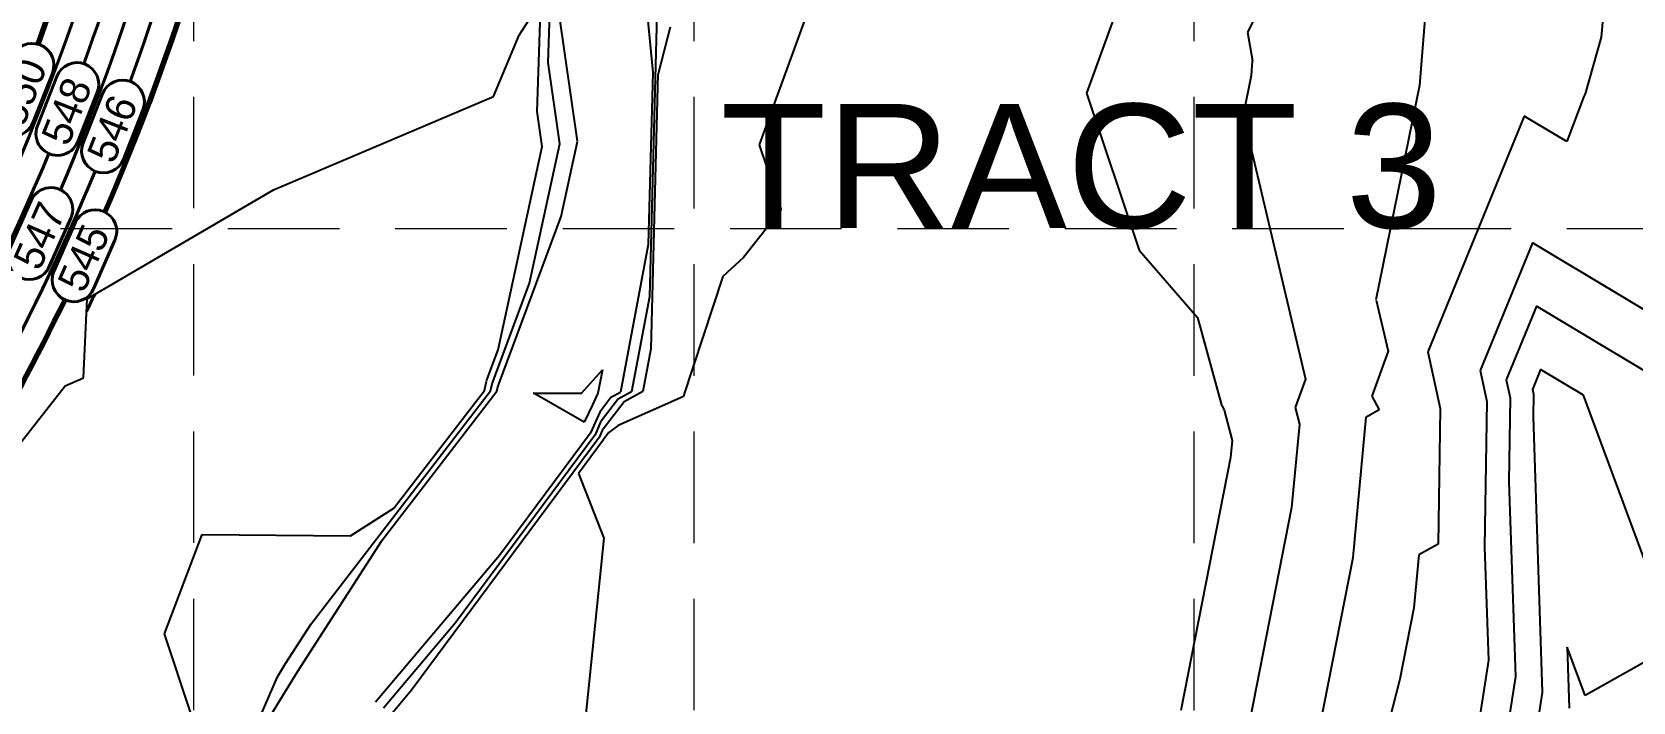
# Model space of a CAD drawing. Header units: feet. Extents: x 10084 to 13321, y 3329 to 8503.
# Drawn here: x 11676.6 to 11934.9, y 4629.1 to 4737.2 of the extents above; entities that cross this region are included whole.
import ezdxf
from ezdxf.enums import TextEntityAlignment as Align

# ---------------------------------------------------------------- set-up
doc = ezdxf.new("R2010")
doc.units = ezdxf.units.FT
doc.header["$LTSCALE"] = 40
doc.header["$MEASUREMENT"] = 0
doc.linetypes.add('DASHED', pattern=[0.75, 0.5, -0.25])
doc.linetypes.add('HIDDEN', pattern=[0.375, 0.25, -0.125])
for name, color, linetype in [('CONT-L', 55, 'Continuous'), ('GRID', 254, 'DASHED'), ('Level 1', 7, 'Continuous'), ('NAME', 6, 'Continuous')]:
    doc.layers.add(name, color=color, linetype=linetype)
doc.styles.get("Standard").update_dxf_attribs({"font": 'ARIAL.TTF'})
doc.styles.add('Style-CHAR_FAST_FONT', font='CHAR_FAST_FONT.shx')

msp = doc.modelspace()

# ---------------------------------------------------------------- linework, layer by layer
at = {"layer": 'CONT-L', "color": 5, "extrusion": (0.939761, -0.341831, 0)}
for points, elevation in [([(8515.97, 544), (8466.32, 544)], 9470.38), ([(8506.03, 546), (8492.18, 546)], 9517.15)]:
    msp.add_lwpolyline(points, dxfattribs=dict(at, elevation=elevation))
at = {"layer": 'CONT-L', "color": 5, "extrusion": (0.893914, -0.448238, 0), "elevation": 8489.77}
msp.add_lwpolyline([(9585.99, 547), (9556.48, 547)], dxfattribs=at)
at = {"layer": 'CONT-L', "color": 5, "extrusion": (0.99941, -0.034345, 0)}
for points, elevation in [([(5125.45, 543), (5159.12, 543)], 11588.91), ([(5133.39, 542), (5158.9, 542)], 11590.41)]:
    msp.add_lwpolyline(points, dxfattribs=dict(at, elevation=elevation))
at = {"layer": 'CONT-L', "color": 5}
for points, elevation in [([(11931.03, 4750.3), (11929.75, 4736.39)], 549), ([(11755.23, 4736.71), (11757.13, 4739.73)], 544), ([(11872.71, 4737.23), (11873.5, 4732.56)], 547), ([(11751.07, 4726.85), (11755.23, 4736.71)], 544), ([(11929.75, 4736.39), (11927.21, 4727.24)], 549), ([(11873.31, 4730.21), (11872.02, 4723.83)], 547), ([(11715.6, 4711.75), (11751.07, 4726.85)], 544), ([(11846.74, 4727.36), (11855.23, 4702.05)], 546), ([(11900.49, 4728.6), (11893.45, 4693.99)], 548), ([(11872.02, 4723.83), (11882.06, 4681.23)], 547), ([(11756.91, 4696.71), (11761.76, 4719.18)], 542), ([(11761.99, 4707.46), (11764.61, 4719.59)], 541), ([(11793.95, 4719.05), (11797.47, 4708.54)], 544), ([(11685.51, 4694.18), (11715.6, 4711.75)], 544), ([(11791.4, 4700.85), (11788.09, 4697.8)], 544), ([(11855.23, 4702.05), (11864.65, 4691.17)], 546), ([(11919.34, 4692.99), (11914.47, 4681.09)], 552), ([(11749.96, 4680.92), (11751.83, 4685.96)], 543), ([(11768.64, 4682.71), (11767.93, 4678.93)], 539), ([(11910.26, 4682.61), (11911.32, 4677.62)], 551), ([(11673.19, 4668.97), (11681.96, 4680.15)], 544), ([(11914.47, 4681.09), (11915.09, 4678.21)], 552), ([(11733.12, 4655.24), (11751.61, 4679.26)], 541), ([(11751.61, 4679.26), (11751.76, 4679.97)], 541), ([(11757.5, 4678.94), (11765.3, 4678.96)], 539), ([(11765.69, 4674.29), (11758.15, 4678.61)], 539), ([(11770.03, 4678.24), (11768.23, 4675.89)], 541), ([(11772.17, 4677.57), (11768.61, 4672.93)], 543), ([(11781.65, 4678.37), (11771.2, 4673.74)], 544), ([(11911.32, 4677.62), (11910.98, 4654.11)], 551), ([(11915.09, 4678.21), (11914.89, 4664.63)], 552), ([(11939.04, 4645.99), (11926.91, 4678.63)], 553), ([(11767.07, 4677.07), (11765.69, 4674.29)], 539), ([(11880.39, 4676.63), (11881.1, 4673.93)], 547), ([(11893.96, 4676.26), (11891.83, 4675.05)], 548), ([(11768.42, 4674.41), (11767.46, 4672.22)], 542), ([(11771.2, 4673.74), (11769.68, 4672.59)], 544), ([(11768.11, 4671.79), (11737.86, 4631.03)], 543), ([(11767.46, 4672.22), (11744.96, 4641.91)], 542), ([(11768.76, 4671.36), (11764.78, 4665.99)], 544), ([(11764.78, 4665.99), (11768.88, 4655.53)], 544), ([(11697.98, 4640.1), (11704.09, 4656.14)], 543), ([(11972.72, 4655.77), (11927.18, 4630.18)], 554), ([(11706.52, 4614.49), (11697.98, 4640.1)], 543), ([(11716.22, 4633.18), (11717.54, 4635.32)], 542), ([(11911.59, 4635.84), (11905.09, 4593.95)], 551), ([(11897.31, 4632.79), (11887.05, 4592.69)], 549), ([(11915.93, 4633.25), (11911.49, 4604.63)], 552), ([(11920.27, 4630.67), (11917.89, 4615.31)], 553)]:
    msp.add_lwpolyline(points, dxfattribs=dict(at, elevation=elevation))
at = {"layer": 'CONT-L', "color": 5, "extrusion": (0.99566, 0.093062, 0), "elevation": 12165.9}
msp.add_lwpolyline([(3630.48, 541), (3614.19, 541)], dxfattribs=at)
at = {"layer": 'CONT-L', "color": 5, "extrusion": (0.989904, 0.141741, 0)}
for points, elevation in [([(3004.42, 541), (3025.22, 541)], 12314.79), ([(3004.41, 542), (3017.66, 542)], 12311.91), ([(3004.41, 543), (3010.11, 543)], 12309.04)]:
    msp.add_lwpolyline(points, dxfattribs=dict(at, elevation=elevation))
at = {"layer": 'CONT-L', "color": 5, "extrusion": (0.999666, -0.025849, 0)}
for points, elevation in [([(5042.94, 542), (4997.34, 542)], 11650.97), ([(5033.53, 541), (5005.75, 541)], 11650.54), ([(5033.33, 543), (4988.94, 543)], 11651.4)]:
    msp.add_lwpolyline(points, dxfattribs=dict(at, elevation=elevation))
at = {"layer": 'CONT-L', "color": 5, "extrusion": (0.996762, -0.080402, 0)}
for points, elevation in [([(5682.92, 548), (5670.12, 548)], 11481.77), ([(5671.9, 547), (5669.54, 547)], 11454.55)]:
    msp.add_lwpolyline(points, dxfattribs=dict(at, elevation=elevation))
at = {"layer": 'CONT-L', "color": 5, "extrusion": (0.967436, -0.253117, 0), "elevation": 10196.73}
msp.add_lwpolyline([(7565.34, 543), (7557.54, 543)], dxfattribs=at)
at = {"layer": 'CONT-L', "color": 5, "extrusion": (0.935562, -0.353162, 0), "elevation": 9489.1}
msp.add_lwpolyline([(8634.38, 549), (8626.62, 549)], dxfattribs=at)
at = {"layer": 'CONT-L', "color": 5, "extrusion": (0.877846, -0.478943, 0), "elevation": 8206.18}
msp.add_lwpolyline([(9862.25, 549), (9861.75, 549)], dxfattribs=at)
at = {"layer": 'CONT-L', "color": 5, "extrusion": (0.925551, -0.378623, 0)}
for points, elevation in [([(8884.18, 549), (8843.11, 549)], 9241.65), ([(8865.75, 551), (8843.49, 551)], 9250.6), ([(8847.33, 553), (8843.87, 553)], 9259.56)]:
    msp.add_lwpolyline(points, dxfattribs=dict(at, elevation=elevation))
at = {"layer": 'CONT-L', "color": 5, "extrusion": (-0.513921, -0.857837, 0)}
for points, elevation in [([(7803.58, 549), (7795.58, 549)], -10176.72), ([(7856.47, 551), (7807.21, 551)], -10159.86), ([(7842.96, 552), (7813.03, 552)], -10151.43), ([(7826.9, 553), (7818.84, 553)], -10143)]:
    msp.add_lwpolyline(points, dxfattribs=dict(at, elevation=elevation))
at = {"layer": 'CONT-L', "color": 5, "extrusion": (0.977474, -0.211057, 0), "elevation": 10498.1}
msp.add_lwpolyline([(7060.71, 543), (7094.27, 543)], dxfattribs=at)
at = {"layer": 'CONT-L', "color": 5, "extrusion": (0.784742, -0.619822, 0), "elevation": 6339.51}
msp.add_lwpolyline([(11007.33, 544), (10997.53, 544)], dxfattribs=at)
at = {"layer": 'CONT-L', "color": 5, "extrusion": (0.937287, -0.348559, 0)}
for points, elevation in [([(8482.66, 541), (8511.99, 541)], 9383.53), ([(8482.79, 542), (8500.14, 542)], 9382.51)]:
    msp.add_lwpolyline(points, dxfattribs=dict(at, elevation=elevation))
at = {"layer": 'CONT-L', "color": 5, "extrusion": (0.982753, -0.184925, 0)}
for points, elevation in [([(6799.49, 541), (6775.24, 541)], 10703.25), ([(6791.27, 542), (6775.64, 542)], 10705.01), ([(6783.04, 543), (6776.05, 543)], 10706.78)]:
    msp.add_lwpolyline(points, dxfattribs=dict(at, elevation=elevation))
at = {"layer": 'CONT-L', "color": 5, "extrusion": (0.949308, -0.314348, 0), "elevation": 9713.78}
msp.add_lwpolyline([(8165.22, 544), (8144.75, 544)], dxfattribs=at)
at = {"layer": 'CONT-L', "color": 5, "extrusion": (0.998959, -0.045622, 0), "elevation": 11459.18}
msp.add_lwpolyline([(5209.62, 544), (5222.41, 544)], dxfattribs=at)
at = {"layer": 'CONT-L', "color": 5, "extrusion": (0.973322, 0.229442, 0), "elevation": 12653.17}
msp.add_lwpolyline([(1839.9, 548), (1831.4, 548)], dxfattribs=at)
at = {"layer": 'CONT-L', "color": 5, "extrusion": (0.963898, 0.266272, 0), "elevation": 12685.43}
msp.add_lwpolyline([(1362.58, 546), (1347.71, 546)], dxfattribs=at)
at = {"layer": 'CONT-L', "color": 5, "extrusion": (0.940022, -0.341114, 0)}
for points, elevation in [([(8462.37, 548), (8454.65, 548)], 9583.58), ([(8453.6, 547), (8448.7, 547)], 9572.56)]:
    msp.add_lwpolyline(points, dxfattribs=dict(at, elevation=elevation))
at = {"layer": 'CONT-L', "color": 5, "extrusion": (0.978041, 0.208414, 0)}
for points, elevation in [([(2102.25, 549), (2092.85, 549)], 12617.02), ([(2092.79, 553), (2092, 553)], 12632.25)]:
    msp.add_lwpolyline(points, dxfattribs=dict(at, elevation=elevation))
at = {"layer": 'CONT-L', "color": 5, "extrusion": (0.745872, -0.66609, 0), "elevation": 5658.8}
msp.add_lwpolyline([(11326.65, 539), (11331.67, 539)], dxfattribs=at)
at = {"layer": 'CONT-L', "color": 5, "extrusion": (0.39086, -0.92045, 0), "elevation": 258.17}
msp.add_lwpolyline([(12581.95, 544), (12585.16, 544)], dxfattribs=at)
at = {"layer": 'CONT-L', "color": 5, "extrusion": (0.978062, -0.208315, 0)}
for points, elevation in [([(7024.37, 543), (7025.91, 543)], 10517.08), ([(7024.5, 542), (7025.64, 542)], 10518.06)]:
    msp.add_lwpolyline(points, dxfattribs=dict(at, elevation=elevation))
at = {"layer": 'CONT-L', "color": 5, "extrusion": (0.792262, -0.610181, 0)}
for points, elevation in [([(10829.78, 542), (10877.26, 542)], 6454.33), ([(10852.75, 543), (10876.72, 543)], 6453.51)]:
    msp.add_lwpolyline(points, dxfattribs=dict(at, elevation=elevation))
at = {"layer": 'CONT-L', "color": 5, "extrusion": (-0.450017, -0.89302, 0), "elevation": -9469.46}
msp.add_lwpolyline([(8394.81, 539), (8394.09, 539)], dxfattribs=at)
at = {"layer": 'CONT-L', "color": 5, "extrusion": (0.91519, -0.403022, 0)}
for points, elevation in [([(9024.75, 539), (9022.8, 539)], 8884.14), ([(9022.19, 541), (9018.65, 541)], 8885.68), ([(9019.63, 543), (9018.39, 543)], 8887.22), ([(9018.35, 544), (9018.26, 544)], 8887.99)]:
    msp.add_lwpolyline(points, dxfattribs=dict(at, elevation=elevation))
at = {"layer": 'CONT-L', "color": 5, "extrusion": (0.793844, -0.608121, 0)}
for points, elevation in [([(10870.63, 539), (10870.56, 539)], 6496.54), ([(10871.78, 542), (10867.38, 542)], 6499.69), ([(10866.7, 544), (10865.25, 544)], 6501.79)]:
    msp.add_lwpolyline(points, dxfattribs=dict(at, elevation=elevation))
at = {"layer": 'CONT-L', "color": 5, "extrusion": (0.481, -0.876721, 0)}
for points, elevation in [([(12567.76, 539), (12567.71, 539)], 1558.26), ([(12571, 541), (12569.26, 541)], 1559.87), ([(12572.62, 542), (12570.04, 542)], 1560.68), ([(12574.25, 543), (12570.81, 543)], 1561.49)]:
    msp.add_lwpolyline(points, dxfattribs=dict(at, elevation=elevation))
at = {"layer": 'CONT-L', "color": 5, "extrusion": (0.879491, 0.475915, 0), "elevation": 12686.14}
msp.add_lwpolyline([(-1545.29, 548), (-1547.79, 548)], dxfattribs=at)
at = {"layer": 'CONT-L', "color": 5, "extrusion": (0.999897, -0.014371, 0)}
for points, elevation in [([(4849.59, 553), (4845.94, 553)], 11850.39), ([(4847.03, 549), (4825.19, 549)], 11835.35)]:
    msp.add_lwpolyline(points, dxfattribs=dict(at, elevation=elevation))
at = {"layer": 'CONT-L', "color": 5, "extrusion": (0.876308, 0.481751, 0), "elevation": 12653.63}
msp.add_lwpolyline([(-1619.36, 546), (-1620.05, 546)], dxfattribs=at)
at = {"layer": 'CONT-L', "color": 5, "extrusion": (0.966684, 0.255973, 0), "elevation": 12670.5}
msp.add_lwpolyline([(1482.3, 546), (1477.23, 546)], dxfattribs=at)
at = {"layer": 'CONT-L', "color": 5, "extrusion": (0.995628, -0.093407, 0)}
for points, elevation in [([(5765.4, 548), (5742.65, 548)], 11403.15), ([(5763.28, 547), (5749.78, 547)], 11392.58), ([(5759.67, 546), (5756.91, 546)], 11382), ([(5744.09, 549), (5735.53, 549)], 11413.72)]:
    msp.add_lwpolyline(points, dxfattribs=dict(at, elevation=elevation))
at = {"layer": 'CONT-L', "color": 5, "extrusion": (0.999452, 0.033109, 0)}
for points, elevation in [([(4277.96, 553), (4233.47, 553)], 12067.05), ([(4267.58, 552), (4236.19, 552)], 12062.8), ([(4257.21, 551), (4238.92, 551)], 12058.54), ([(4240.61, 554), (4230.75, 554)], 12071.31)]:
    msp.add_lwpolyline(points, dxfattribs=dict(at, elevation=elevation))
at = {"layer": 'CONT-L', "color": 5, "extrusion": (0.80305, -0.595912, 0), "elevation": 6664.85}
msp.add_lwpolyline([(10764.35, 541), (10739.6, 541)], dxfattribs=at)
at = {"layer": 'CONT-L', "color": 5, "extrusion": (0.981364, -0.192158, 0)}
for points, elevation in [([(6862.48, 546), (6820.86, 546)], 10751.67), ([(6856.44, 547), (6805.79, 547)], 10762.9), ([(6850.4, 548), (6819.2, 548)], 10774.13), ([(6844.37, 549), (6832.62, 549)], 10785.36)]:
    msp.add_lwpolyline(points, dxfattribs=dict(at, elevation=elevation))
at = {"layer": 'CONT-L', "color": 5, "extrusion": (0.542715, -0.839917, 0), "elevation": 2454.4}
msp.add_lwpolyline([(12377.39, 543), (12385.71, 543)], dxfattribs=at)
at = {"layer": 'CONT-L', "color": 5, "extrusion": (-0.01008, -0.999949, 0), "elevation": -4773.89}
msp.add_lwpolyline([(11656.56, 543), (11680.5, 543)], dxfattribs=at)
at = {"layer": 'CONT-L', "color": 5, "extrusion": (0.84087, -0.541237, 0)}
for points, elevation in [([(10239.68, 541), (10264.85, 541)], 7346.44), ([(10239.67, 542), (10247.26, 542)], 7344.12)]:
    msp.add_lwpolyline(points, dxfattribs=dict(at, elevation=elevation))
at = {"layer": 'CONT-L', "color": 5, "extrusion": (0.994781, -0.102032, 0), "elevation": 11232.44}
msp.add_lwpolyline([(5832.04, 544), (5781.86, 544)], dxfattribs=at)
at = {"layer": 'CONT-L', "color": 5, "extrusion": (0.492661, -0.870221, 0), "elevation": 1813.84}
msp.add_lwpolyline([(12651.79, 549), (12648.23, 549)], dxfattribs=at)
at = {"layer": 'CONT-L', "color": 5, "extrusion": (0.763778, -0.645479, 0)}
for points, elevation in [([(11139.39, 541), (11108.41, 541)], 5972.7), ([(11126.51, 542), (11108.49, 542)], 5974.3), ([(11113.62, 543), (11108.57, 543)], 5975.9)]:
    msp.add_lwpolyline(points, dxfattribs=dict(at, elevation=elevation))
at = {"layer": 'CONT-L', "color": 5, "extrusion": (0.937365, 0.348348, 0), "elevation": 12793.04}
msp.add_lwpolyline([(185.36, 554), (193.65, 554)], dxfattribs=at)
at = {"layer": 'CONT-L', "color": 5, "extrusion": (0.851922, -0.523668, 0), "elevation": 7557.38}
msp.add_lwpolyline([(10076.67, 541), (10085, 541)], dxfattribs=at)
at = {"layer": 'CONT-L', "color": 5, "extrusion": (0.917534, -0.397657, 0), "elevation": 8907.62}
msp.add_lwpolyline([(8885.81, 542), (8910.14, 542)], dxfattribs=at)
at = {"layer": 'GRID', "color": 252, "linetype": 'HIDDEN', "lineweight": 0, "ltscale": 1.8}
for p, q in [((11702.72, 3736.78), (11702.72, 8418.16)), ((11783.43, 3736.77), (11783.43, 8418.16)), ((11864.14, 3736.75), (11864.14, 8418.16)), ((10169.24, 4705.51), (13236.21, 4705.51))]:
    msp.add_line(p, q, dxfattribs=at)
at = {"layer": 'Level 1', "color": 5, "linetype": 'Continuous', "lineweight": 40, "flags": 128}
for points in [[(11679.92, 4730.6), (11676.77, 4722.62), (11676.77, 4722.62, -1), (11670.26, 4725.19), (11670.26, 4725.19), (11670.26, 4725.19), (11673.41, 4733.17), (11673.41, 4733.17, -1), (11679.92, 4730.6)], [(11687.16, 4727.51), (11684.01, 4719.54), (11684.01, 4719.54, -1), (11677.5, 4722.11), (11677.5, 4722.11), (11677.5, 4722.11), (11680.65, 4730.08), (11680.65, 4730.08, -1), (11687.16, 4727.51)], [(11694.52, 4724.69), (11691.38, 4716.72), (11691.38, 4716.72, -1), (11684.87, 4719.29), (11684.87, 4719.29), (11684.87, 4719.29), (11688.01, 4727.26), (11688.01, 4727.26, -1), (11694.52, 4724.69)], [(11682.9, 4707.21), (11679.42, 4699.37), (11679.42, 4699.37, -1), (11673.02, 4702.21), (11673.02, 4702.21), (11673.02, 4702.21), (11676.5, 4710.05), (11676.5, 4710.05), (11676.5, 4710.05, -1), (11682.9, 4707.21)], [(11690.01, 4703.65), (11686.57, 4695.8), (11686.57, 4695.8, -1), (11680.16, 4698.61), (11680.16, 4698.61), (11680.16, 4698.61), (11683.61, 4706.46), (11683.61, 4706.46), (11683.61, 4706.46, -1), (11690.01, 4703.65)]]:
    msp.add_lwpolyline(points, format="xyb", dxfattribs=at)
at = {"layer": 'Level 1', "color": 5, "linetype": 'Continuous', "lineweight": 40}
for radius, start in [(356.38, 337.0543), (364.38, 336.9098), (372.38, 336.8993), (380.38, 336.8622), (376.38, 339.9373), (384.38, 339.9187)]:
    msp.add_arc((11331.45, 4861.24), radius, start, 350.5552, dxfattribs=at)
at = {"layer": 'Level 1', "color": 5, "linetype": 'Continuous', "lineweight": 70}
msp.add_arc((11331.45, 4861.24), 368.38, 340.0005, 350.5552, dxfattribs=at)
at = {"layer": 'Level 1', "color": 5, "linetype": 'Continuous', "lineweight": 70, "extrusion": (0, 0, -1)}
for start, end in [(190.7292, 203.416), (205.704, 214.9472)]:
    msp.add_arc((-11330.49, 4863.18), 390, start, end, dxfattribs=at)
at = {"layer": 'Level 1', "color": 5, "linetype": 'Continuous', "lineweight": 40, "extrusion": (0, 0, -1)}
for radius, start, end in [(378, 202.6479, 214.9472), (386, 202.6139, 214.9472), (394, 205.2838, 205.7344)]:
    msp.add_arc((-11330.49, 4863.18), radius, start, end, dxfattribs=at)

# ---------------------------------------------------------------- texts
at = {"layer": 'Level 1', "color": 5, "linetype": 'Continuous', "lineweight": 40, "style": 'Style-CHAR_FAST_FONT'}
for s, rotation, p in [('550', 68.4621, (11670.76, 4723.45)), ('548', 68.4621, (11678, 4720.37)), ('546', 68.4621, (11685.36, 4717.54)), ('547', 66.0832, (11673.45, 4700.45)), ('545', 66.2803, (11680.59, 4696.85))]:
    msp.add_text(s, height=4.8, rotation=rotation, dxfattribs=at).set_placement(p, align=Align.TOP_LEFT)
at = {"layer": 'NAME', "color": 7}
msp.add_text('TRACT 3', height=20, dxfattribs=at).set_placement((11787.69, 4715.62), align=Align.MIDDLE_LEFT)

doc.saveas('drawing.dxf')
